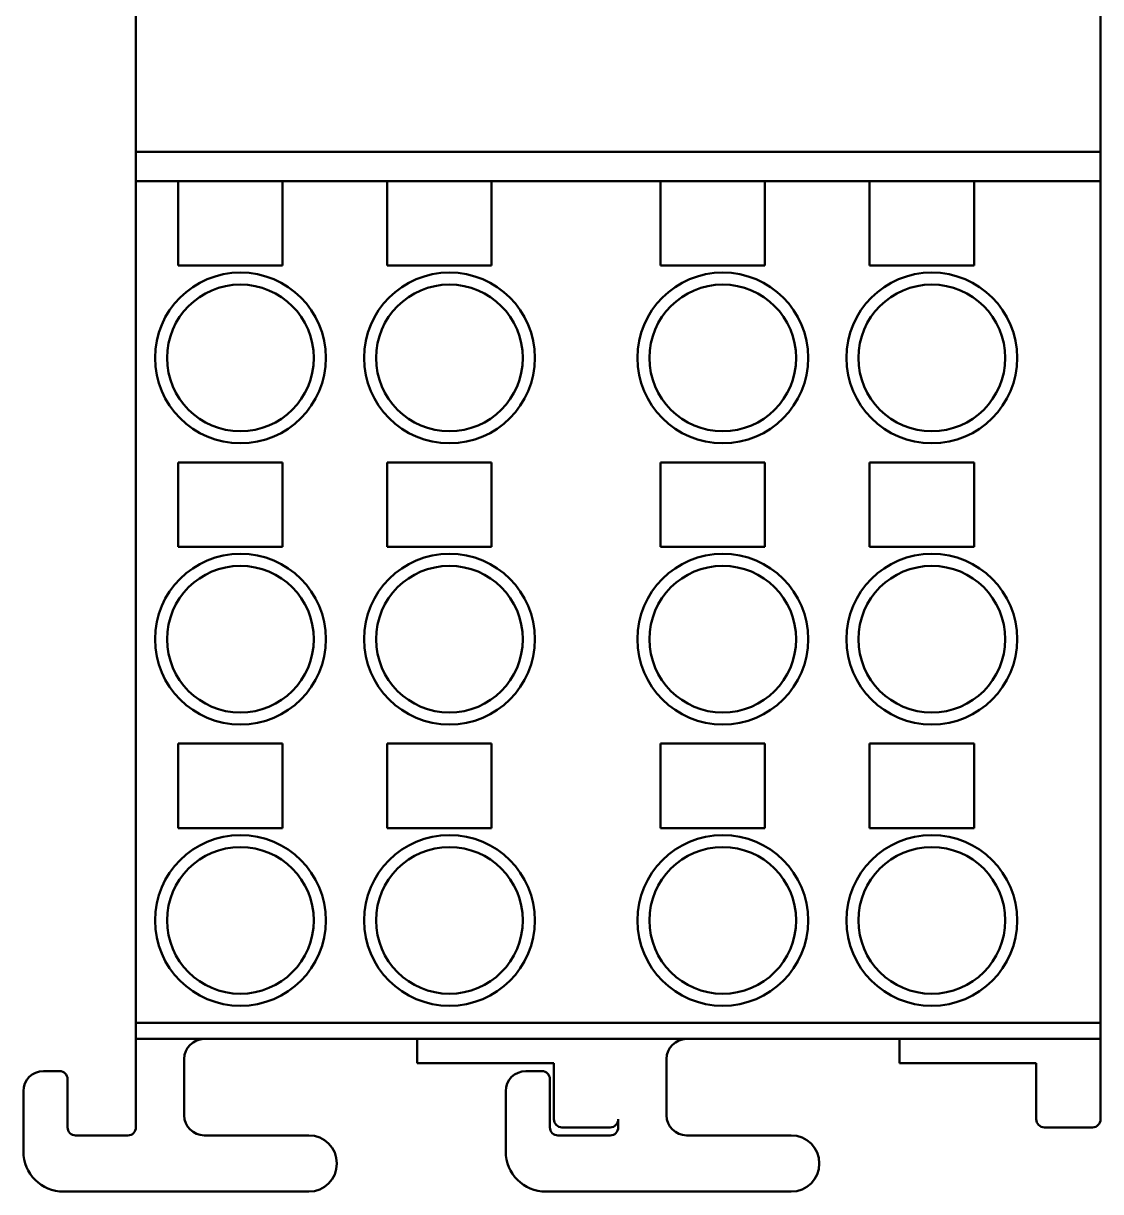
# Model space of a CAD drawing. Header units: inches. Extents: x 17 to 3130, y 15 to 659.
# Drawn here: x 1143.79 to 1170.59, y 166.55 to 195.63 of the extents above; entities that cross this region are included whole.
import ezdxf

# ---------------------------------------------------------------- set-up
doc = ezdxf.new("R2010")
doc.units = ezdxf.units.IN
doc.header["$MEASUREMENT"] = 0
doc.layers.add('Sichtbar (ISO)', color=7, linetype='Continuous', lineweight=50)

msp = doc.modelspace()

# ---------------------------------------------------------------- linework, layer by layer
at = {"layer": 'Sichtbar (ISO)'}
for p, q in [((1146.59368, 209.20159), (1146.59368, 192.42953)), ((1170.59368, 192.42953), (1170.59368, 200.80159)), ((1146.59368, 192.42953), (1146.59368, 191.70159)), ((1146.59368, 192.42953), (1170.59368, 192.42953)), ((1170.59368, 191.70159), (1170.59368, 192.42953)), ((1146.59368, 191.70159), (1146.59368, 170.75159)), ((1146.59368, 191.70159), (1147.64368, 191.70159)), ((1147.64368, 191.70159), (1150.24368, 191.70159)), ((1147.64368, 189.60159), (1147.64368, 191.70159)), ((1150.24368, 191.70159), (1150.24368, 189.60159)), ((1150.24368, 191.70159), (1152.84368, 191.70159)), ((1152.84368, 191.70159), (1155.44368, 191.70159)), ((1152.84368, 189.60159), (1152.84368, 191.70159)), ((1155.44368, 191.70159), (1155.44368, 189.60159)), ((1155.44368, 191.70159), (1159.64368, 191.70159)), ((1159.64368, 191.70159), (1162.24368, 191.70159)), ((1159.64368, 189.60159), (1159.64368, 191.70159)), ((1162.24368, 191.70159), (1162.24368, 189.60159)), ((1162.24368, 191.70159), (1164.84368, 191.70159)), ((1164.84368, 191.70159), (1167.44368, 191.70159)), ((1164.84368, 189.60159), (1164.84368, 191.70159)), ((1167.44368, 191.70159), (1167.44368, 189.60159)), ((1167.44368, 191.70159), (1170.59368, 191.70159)), ((1170.59368, 170.75159), (1170.59368, 191.70159)), ((1150.24368, 189.60159), (1147.64368, 189.60159)), ((1155.44368, 189.60159), (1152.84368, 189.60159)), ((1162.24368, 189.60159), (1159.64368, 189.60159)), ((1167.44368, 189.60159), (1164.84368, 189.60159)), ((1147.64368, 184.70159), (1150.24368, 184.70159)), ((1147.64368, 182.60159), (1147.64368, 184.70159)), ((1150.24368, 184.70159), (1150.24368, 182.60159)), ((1152.84368, 184.70159), (1155.44368, 184.70159)), ((1152.84368, 182.60159), (1152.84368, 184.70159)), ((1155.44368, 184.70159), (1155.44368, 182.60159)), ((1159.64368, 184.70159), (1162.24368, 184.70159)), ((1159.64368, 182.60159), (1159.64368, 184.70159)), ((1162.24368, 184.70159), (1162.24368, 182.60159)), ((1164.84368, 184.70159), (1167.44368, 184.70159)), ((1164.84368, 182.60159), (1164.84368, 184.70159)), ((1167.44368, 184.70159), (1167.44368, 182.60159)), ((1150.24368, 182.60159), (1147.64368, 182.60159)), ((1155.44368, 182.60159), (1152.84368, 182.60159)), ((1162.24368, 182.60159), (1159.64368, 182.60159)), ((1167.44368, 182.60159), (1164.84368, 182.60159)), ((1147.64368, 177.70159), (1150.24368, 177.70159)), ((1147.64368, 175.60159), (1147.64368, 177.70159)), ((1150.24368, 177.70159), (1150.24368, 175.60159)), ((1152.84368, 177.70159), (1155.44368, 177.70159)), ((1152.84368, 175.60159), (1152.84368, 177.70159)), ((1155.44368, 177.70159), (1155.44368, 175.60159)), ((1159.64368, 177.70159), (1162.24368, 177.70159)), ((1159.64368, 175.60159), (1159.64368, 177.70159)), ((1162.24368, 177.70159), (1162.24368, 175.60159)), ((1164.84368, 177.70159), (1167.44368, 177.70159)), ((1164.84368, 175.60159), (1164.84368, 177.70159)), ((1167.44368, 177.70159), (1167.44368, 175.60159)), ((1150.24368, 175.60159), (1147.64368, 175.60159)), ((1155.44368, 175.60159), (1152.84368, 175.60159)), ((1162.24368, 175.60159), (1159.64368, 175.60159)), ((1167.44368, 175.60159), (1164.84368, 175.60159)), ((1146.59368, 170.75159), (1146.59368, 170.35159)), ((1146.59368, 170.75159), (1170.59368, 170.75159)), ((1170.59368, 170.35159), (1170.59368, 170.75159)), ((1146.59368, 168.15159), (1146.59368, 170.35159)), ((1146.59368, 170.35159), (1170.59368, 170.35159)), ((1153.59368, 169.75159), (1153.59368, 170.35159)), ((1165.59368, 169.75159), (1165.59368, 170.35159)), ((1170.59368, 170.35159), (1170.59368, 168.35159)), ((1147.79368, 169.85159), (1147.79368, 168.45159)), ((1159.79368, 169.85159), (1159.79368, 168.45159)), ((1144.29368, 169.55159), (1144.69368, 169.55159)), ((1156.99368, 169.75159), (1153.59368, 169.75159)), ((1156.29368, 169.55159), (1156.69368, 169.55159)), ((1156.99368, 168.35159), (1156.99368, 169.75159)), ((1168.99368, 169.75159), (1165.59368, 169.75159)), ((1168.99368, 168.35159), (1168.99368, 169.75159)), ((1144.89368, 169.35159), (1144.89368, 168.15159)), ((1156.89368, 169.35159), (1156.89368, 168.15159)), ((1143.79368, 167.55159), (1143.79368, 169.05159)), ((1155.79368, 167.55159), (1155.79368, 169.05159)), ((1158.39368, 168.15159), (1157.19368, 168.15159)), ((1158.59368, 168.15159), (1158.59368, 168.35159)), ((1170.39368, 168.15159), (1169.19368, 168.15159)), ((1145.09368, 167.95159), (1146.39368, 167.95159)), ((1148.29368, 167.95159), (1150.89368, 167.95159)), ((1157.09368, 167.95159), (1158.39368, 167.95159)), ((1160.29368, 167.95159), (1162.89368, 167.95159)), ((1150.89368, 166.55159), (1144.79368, 166.55159)), ((1162.89368, 166.55159), (1156.79368, 166.55159))]:
    msp.add_line(p, q, dxfattribs=at)
for centre, radius in [((1149.19368, 187.30159), 2.125), ((1154.39368, 187.30159), 2.125), ((1161.19368, 187.30159), 2.125), ((1166.39368, 187.30159), 2.125), ((1149.19368, 187.30159), 1.825), ((1154.39368, 187.30159), 1.825), ((1161.19368, 187.30159), 1.825), ((1166.39368, 187.30159), 1.825), ((1149.19368, 180.30159), 2.125), ((1154.39368, 180.30159), 2.125), ((1161.19368, 180.30159), 2.125), ((1166.39368, 180.30159), 2.125), ((1149.19368, 180.30159), 1.825), ((1154.39368, 180.30159), 1.825), ((1161.19368, 180.30159), 1.825), ((1166.39368, 180.30159), 1.825), ((1149.19368, 173.30159), 2.125), ((1154.39368, 173.30159), 2.125), ((1161.19368, 173.30159), 2.125), ((1166.39368, 173.30159), 2.125), ((1149.19368, 173.30159), 1.825), ((1154.39368, 173.30159), 1.825), ((1161.19368, 173.30159), 1.825), ((1166.39368, 173.30159), 1.825)]:
    msp.add_circle(centre, radius, dxfattribs=at)
for centre, radius, start, end in [((1148.29368, 169.85159), 0.5, 90, 180), ((1160.29368, 169.85159), 0.5, 90, 180), ((1144.29368, 169.05159), 0.5, 90, 180), ((1144.69368, 169.35159), 0.2, 0, 90), ((1156.29368, 169.05159), 0.5, 90, 180), ((1156.69368, 169.35159), 0.2, 0, 90), ((1148.29368, 168.45159), 0.5, 180, 270), ((1160.29368, 168.45159), 0.5, 180, 270), ((1145.09368, 168.15159), 0.2, 180, 270), ((1146.39368, 168.15159), 0.2, 270, 0), ((1157.09368, 168.15159), 0.2, 180, 270), ((1157.19368, 168.35159), 0.2, 180, 270), ((1158.39368, 168.35159), 0.2, 270, 0), ((1158.39368, 168.15159), 0.2, 270, 0), ((1169.19368, 168.35159), 0.2, 180, 270), ((1170.39368, 168.35159), 0.2, 270, 0), ((1150.89368, 167.25159), 0.7, 270, 90), ((1162.89368, 167.25159), 0.7, 270, 90), ((1144.79368, 167.55159), 1, 180, 270), ((1156.79368, 167.55159), 1, 180, 270)]:
    msp.add_arc(centre, radius, start, end, dxfattribs=at)

doc.saveas('drawing.dxf')
